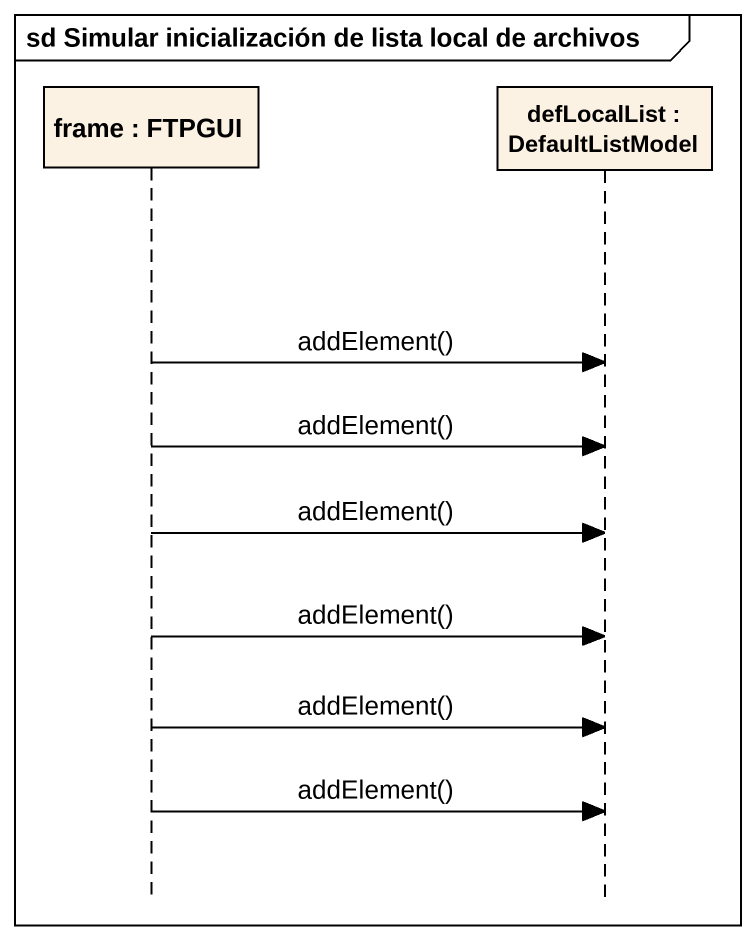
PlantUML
@startuml
mainframe sd Simular inicialización de lista local de archivos
hide footbox
participant "frame : FTPGUI" as frame_
participant "defLocalList : DefaultListModel" as defLocalList

frame_ -> defLocalList : addElement()
frame_ -> defLocalList : addElement()
frame_ -> defLocalList : addElement()
frame_ -> defLocalList : addElement()
frame_ -> defLocalList : addElement()
frame_ -> defLocalList : addElement()
@enduml
